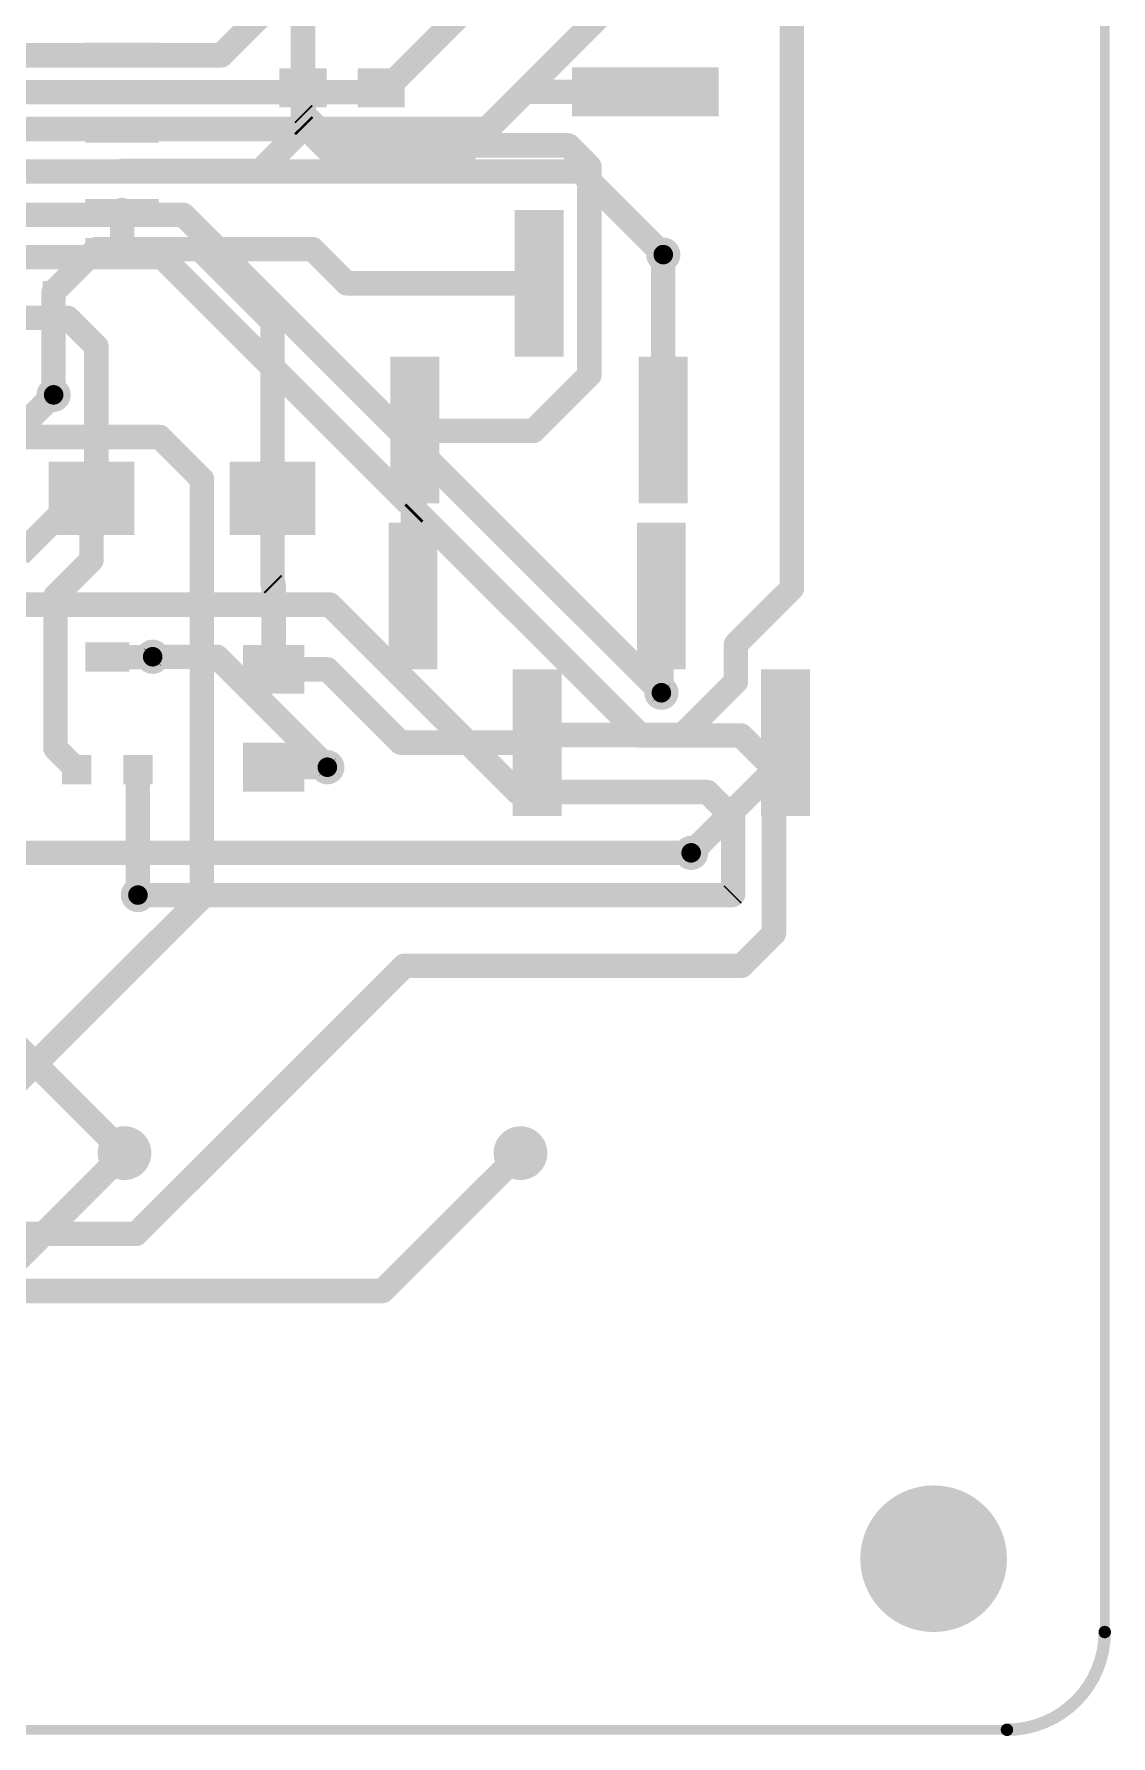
# Model space of a CAD drawing. Header units: millimetres. Extents: x -963 to 6509, y -1367 to 453.
# Drawn here: x -58.01 to -35.98, y 24.99 to 59.82 of the extents above; entities that cross this region are included whole.
import ezdxf

# ---------------------------------------------------------------- set-up
doc = ezdxf.new("R2010")
doc.units = ezdxf.units.MM
doc.header["$LTSCALE"] = 0.5
doc.layers.get('0').update_dxf_attribs({"lineweight": 60})
for name, color, linetype in [('BottomLayer', 5, 'Continuous'), ('MultiLayer', 9, 'Continuous'), ('TopLayer', 1, 'Continuous'), ('TopPaste', 8, 'Continuous'), ('ViaHoleLayer', 16, 'Continuous')]:
    doc.layers.add(name, color=color, linetype=linetype)

# ---------------------------------------------------------------- blocks, each defined once
blk = doc.blocks.new('BA_1')
at = {"layer": 'BottomLayer', "const_width": 0.5499989}
for points in [[(-4.3250231, -2.032e-05, 1), (-3.77502166, -2.032e-05, 1)], [(3.7749861, -2.032e-05, 1), (4.32498754, -2.032e-05, 1)]]:
    blk.add_lwpolyline(points, format="xyb", close=True, dxfattribs=at)
at = {"layer": 'MultiLayer', "const_width": 0.5499989}
for points in [[(-4.3250231, -2.032e-05, 1), (-3.77502166, -2.032e-05, 1)], [(3.7749861, -2.032e-05, 1), (4.32498754, -2.032e-05, 1)]]:
    blk.add_lwpolyline(points, format="xyb", close=True, dxfattribs=at)
at = {"layer": 'TopLayer', "const_width": 0.5499989}
for points in [[(-4.3250231, -2.032e-05, 1), (-3.77502166, -2.032e-05, 1)], [(3.7749861, -2.032e-05, 1), (4.32498754, -2.032e-05, 1)]]:
    blk.add_lwpolyline(points, format="xyb", close=True, dxfattribs=at)
blk = doc.blocks.new('C0603_2')
at = {"layer": 'TopLayer'}
for points in [[(-1.28250188, -0.40001698), (-0.31750508, -0.40001698), (-1.28250188, 0.39998142), (-0.31750508, 0.39998142)], [(0.31749492, -0.40001698), (1.28249172, -0.40001698), (0.31749492, 0.39998142), (1.28249172, 0.39998142)]]:
    blk.add_solid(points, dxfattribs=at)
at = {"layer": 'TopPaste'}
for points in [[(-1.28250188, -0.40001698), (-0.31750508, -0.40001698), (-1.28250188, 0.39998142), (-0.31750508, 0.39998142)], [(0.31749492, -0.40001698), (1.28249172, -0.40001698), (0.31749492, 0.39998142), (1.28249172, 0.39998142)]]:
    blk.add_solid(points, dxfattribs=at)
blk = doc.blocks.new('32TQFP_7_7__8')
at = {"layer": 'TopLayer'}
for points in [[(-2.5750012, 3.45003628), (-2.5750012, 4.95003328), (-3.02499776, 3.45003628), (-3.02499776, 4.95003328)], [(-1.7750028, 3.45003628), (-1.7750028, 4.95003328), (-2.22499936, 3.45003628), (-2.22499936, 4.95003328)], [(-0.9750044, 3.45003628), (-0.9750044, 4.95003328), (-1.42500096, 3.45003628), (-1.42500096, 4.95003328)], [(-0.175006, 3.45003628), (-0.175006, 4.95003328), (-0.62500256, 3.45003628), (-0.62500256, 4.95003328)], [(0.6249924, 3.45003628), (0.6249924, 4.95003328), (0.17499584, 3.45003628), (0.17499584, 4.95003328)], [(1.4249908, 3.45003628), (1.4249908, 4.95003328), (0.9749942399999999, 3.45003628), (0.9749942399999999, 4.95003328)], [(2.2249892, 3.45003628), (2.2249892, 4.95003328), (1.77499264, 3.45003628), (1.77499264, 4.95003328)], [(3.0249876, 3.45003628), (3.0249876, 4.95003328), (2.57499104, 3.45003628), (2.57499104, 4.95003328)], [(-4.94999518, 2.5750393), (-3.44999818, 2.5750393), (-4.94999518, 3.02503586), (-3.44999818, 3.02503586)], [(3.44998802, 2.5750393), (4.94998502, 2.5750393), (3.44998802, 3.02503586), (4.94998502, 3.02503586)], [(-4.94999518, 1.7750409), (-3.44999818, 1.7750409), (-4.94999518, 2.22503746), (-3.44999818, 2.22503746)], [(3.44998802, 1.7750409), (4.94998502, 1.7750409), (3.44998802, 2.22503746), (4.94998502, 2.22503746)], [(-4.94999518, 0.9750424999999999), (-3.44999818, 0.9750424999999999), (-4.94999518, 1.42503906), (-3.44999818, 1.42503906)], [(3.44998802, 0.9750424999999999), (4.94998502, 0.9750424999999999), (3.44998802, 1.42503906), (4.94998502, 1.42503906)], [(-4.94999518, 0.1750441), (-3.44999818, 0.1750441), (-4.94999518, 0.6250406599999999), (-3.44999818, 0.6250406599999999)], [(3.44998802, 0.1750441), (4.94998502, 0.1750441), (3.44998802, 0.6250406599999999), (4.94998502, 0.6250406599999999)], [(-4.94999518, -0.6249543), (-3.44999818, -0.6249543), (-4.94999518, -0.17495774), (-3.44999818, -0.17495774)], [(3.44998802, -0.6249543), (4.94998502, -0.6249543), (3.44998802, -0.17495774), (4.94998502, -0.17495774)], [(-4.94999518, -1.4249527), (-3.44999818, -1.4249527), (-4.94999518, -0.97495614), (-3.44999818, -0.97495614)], [(3.44998802, -1.4249527), (4.94998502, -1.4249527), (3.44998802, -0.97495614), (4.94998502, -0.97495614)], [(-4.94999518, -2.2249511), (-3.44999818, -2.2249511), (-4.94999518, -1.77495454), (-3.44999818, -1.77495454)], [(3.44998802, -2.2249511), (4.94998502, -2.2249511), (3.44998802, -1.77495454), (4.94998502, -1.77495454)], [(-4.94999518, -3.0249495), (-3.44999818, -3.0249495), (-4.94999518, -2.57495294), (-3.44999818, -2.57495294)], [(3.44998802, -3.0249495), (4.94998502, -3.0249495), (3.44998802, -2.57495294), (4.94998502, -2.57495294)], [(-2.5750012, -4.94999772), (-2.5750012, -3.45000072), (-3.02499776, -4.94999772), (-3.02499776, -3.45000072)], [(-1.7750028, -4.94999772), (-1.7750028, -3.45000072), (-2.22499936, -4.94999772), (-2.22499936, -3.45000072)], [(-0.9750044, -4.94999772), (-0.9750044, -3.45000072), (-1.42500096, -4.94999772), (-1.42500096, -3.45000072)], [(-0.175006, -4.94999772), (-0.175006, -3.45000072), (-0.62500256, -4.94999772), (-0.62500256, -3.45000072)], [(0.6249924, -4.94999772), (0.6249924, -3.45000072), (0.17499584, -4.94999772), (0.17499584, -3.45000072)], [(1.4249908, -4.94999772), (1.4249908, -3.45000072), (0.9749942399999999, -4.94999772), (0.9749942399999999, -3.45000072)], [(2.2249892, -4.94999772), (2.2249892, -3.45000072), (1.77499264, -4.94999772), (1.77499264, -3.45000072)], [(3.0249876, -4.94999772), (3.0249876, -3.45000072), (2.57499104, -4.94999772), (2.57499104, -3.45000072)]]:
    blk.add_solid(points, dxfattribs=at)
at = {"layer": 'TopPaste'}
for points in [[(-2.5750012, 3.45003628), (-2.5750012, 4.95003328), (-3.02499776, 3.45003628), (-3.02499776, 4.95003328)], [(-1.7750028, 3.45003628), (-1.7750028, 4.95003328), (-2.22499936, 3.45003628), (-2.22499936, 4.95003328)], [(-0.9750044, 3.45003628), (-0.9750044, 4.95003328), (-1.42500096, 3.45003628), (-1.42500096, 4.95003328)], [(-0.175006, 3.45003628), (-0.175006, 4.95003328), (-0.62500256, 3.45003628), (-0.62500256, 4.95003328)], [(0.6249924, 3.45003628), (0.6249924, 4.95003328), (0.17499584, 3.45003628), (0.17499584, 4.95003328)], [(1.4249908, 3.45003628), (1.4249908, 4.95003328), (0.9749942399999999, 3.45003628), (0.9749942399999999, 4.95003328)], [(2.2249892, 3.45003628), (2.2249892, 4.95003328), (1.77499264, 3.45003628), (1.77499264, 4.95003328)], [(3.0249876, 3.45003628), (3.0249876, 4.95003328), (2.57499104, 3.45003628), (2.57499104, 4.95003328)], [(-4.94999518, 2.5750393), (-3.44999818, 2.5750393), (-4.94999518, 3.02503586), (-3.44999818, 3.02503586)], [(3.44998802, 2.5750393), (4.94998502, 2.5750393), (3.44998802, 3.02503586), (4.94998502, 3.02503586)], [(-4.94999518, 1.7750409), (-3.44999818, 1.7750409), (-4.94999518, 2.22503746), (-3.44999818, 2.22503746)], [(3.44998802, 1.7750409), (4.94998502, 1.7750409), (3.44998802, 2.22503746), (4.94998502, 2.22503746)], [(-4.94999518, 0.9750424999999999), (-3.44999818, 0.9750424999999999), (-4.94999518, 1.42503906), (-3.44999818, 1.42503906)], [(3.44998802, 0.9750424999999999), (4.94998502, 0.9750424999999999), (3.44998802, 1.42503906), (4.94998502, 1.42503906)], [(-4.94999518, 0.1750441), (-3.44999818, 0.1750441), (-4.94999518, 0.6250406599999999), (-3.44999818, 0.6250406599999999)], [(3.44998802, 0.1750441), (4.94998502, 0.1750441), (3.44998802, 0.6250406599999999), (4.94998502, 0.6250406599999999)], [(-4.94999518, -0.6249543), (-3.44999818, -0.6249543), (-4.94999518, -0.17495774), (-3.44999818, -0.17495774)], [(3.44998802, -0.6249543), (4.94998502, -0.6249543), (3.44998802, -0.17495774), (4.94998502, -0.17495774)], [(-4.94999518, -1.4249527), (-3.44999818, -1.4249527), (-4.94999518, -0.97495614), (-3.44999818, -0.97495614)], [(3.44998802, -1.4249527), (4.94998502, -1.4249527), (3.44998802, -0.97495614), (4.94998502, -0.97495614)], [(-4.94999518, -2.2249511), (-3.44999818, -2.2249511), (-4.94999518, -1.77495454), (-3.44999818, -1.77495454)], [(3.44998802, -2.2249511), (4.94998502, -2.2249511), (3.44998802, -1.77495454), (4.94998502, -1.77495454)], [(-4.94999518, -3.0249495), (-3.44999818, -3.0249495), (-4.94999518, -2.57495294), (-3.44999818, -2.57495294)], [(3.44998802, -3.0249495), (4.94998502, -3.0249495), (3.44998802, -2.57495294), (4.94998502, -2.57495294)], [(-2.5750012, -4.94999772), (-2.5750012, -3.45000072), (-3.02499776, -4.94999772), (-3.02499776, -3.45000072)], [(-1.7750028, -4.94999772), (-1.7750028, -3.45000072), (-2.22499936, -4.94999772), (-2.22499936, -3.45000072)], [(-0.9750044, -4.94999772), (-0.9750044, -3.45000072), (-1.42500096, -4.94999772), (-1.42500096, -3.45000072)], [(-0.175006, -4.94999772), (-0.175006, -3.45000072), (-0.62500256, -4.94999772), (-0.62500256, -3.45000072)], [(0.6249924, -4.94999772), (0.6249924, -3.45000072), (0.17499584, -4.94999772), (0.17499584, -3.45000072)], [(1.4249908, -4.94999772), (1.4249908, -3.45000072), (0.9749942399999999, -4.94999772), (0.9749942399999999, -3.45000072)], [(2.2249892, -4.94999772), (2.2249892, -3.45000072), (1.77499264, -4.94999772), (1.77499264, -3.45000072)], [(3.0249876, -4.94999772), (3.0249876, -3.45000072), (2.57499104, -4.94999772), (2.57499104, -3.45000072)]]:
    blk.add_solid(points, dxfattribs=at)
blk = doc.blocks.new('R0805_18')
at = {"layer": 'TopLayer'}
for points in [[(-1.50004526, -0.6250051), (-0.50004726, -0.6250051), (-1.50004526, 0.62499494), (-0.50004726, 0.62499494)], [(0.4999507399999999, -0.6250051), (1.49994874, -0.6250051), (0.4999507399999999, 0.62499494), (1.49994874, 0.62499494)]]:
    blk.add_solid(points, dxfattribs=at)
at = {"layer": 'TopPaste'}
for points in [[(-1.50004526, -0.6250051), (-0.50004726, -0.6250051), (-1.50004526, 0.62499494), (-0.50004726, 0.62499494)], [(0.4999507399999999, -0.6250051), (1.49994874, -0.6250051), (0.4999507399999999, 0.62499494), (1.49994874, 0.62499494)]]:
    blk.add_solid(points, dxfattribs=at)
blk = doc.blocks.new('VT1206_26')
at = {"layer": 'TopLayer'}
for points in [[(-2.75001482, 0.74996294), (-2.75001482, -0.75003406), (-1.00001578, 0.74996294), (-1.00001578, -0.75003406)], [(0.95000318, 0.74996294), (0.95000318, -0.75003406), (2.70000222, 0.74996294), (2.70000222, -0.75003406)]]:
    blk.add_solid(points, dxfattribs=at)
at = {"layer": 'TopPaste'}
for points in [[(-2.75001482, 0.74996294), (-2.75001482, -0.75003406), (-1.00001578, 0.74996294), (-1.00001578, -0.75003406)], [(0.95000318, 0.74996294), (0.95000318, -0.75003406), (2.70000222, 0.74996294), (2.70000222, -0.75003406)]]:
    blk.add_solid(points, dxfattribs=at)
blk = doc.blocks.new('PLS6_S_31')
at = {"layer": 'TopLayer'}
for points in [[(-1.76999138, 3.0000067), (-1.76999138, 7.62e-06), (-0.76999338, 3.0000067), (-0.76999338, 7.62e-06)], [(3.31000862, 3.0000067), (3.31000862, 7.62e-06), (4.310006619999999, 3.0000067), (4.310006619999999, 7.62e-06)], [(8.39000862, 3.0000067), (8.39000862, 7.62e-06), (9.39000662, 3.0000067), (9.39000662, 7.62e-06)], [(0.7700086199999999, 1.27e-05), (0.7700086199999999, -2.99998638), (1.77000662, 1.27e-05), (1.77000662, -2.99998638)], [(5.85000862, 1.27e-05), (5.85000862, -2.99998638), (6.850006619999999, 1.27e-05), (6.850006619999999, -2.99998638)], [(10.93000862, 1.27e-05), (10.93000862, -2.99998638), (11.93000662, 1.27e-05), (11.93000662, -2.99998638)]]:
    blk.add_solid(points, dxfattribs=at)
at = {"layer": 'TopPaste'}
for points in [[(-1.76999138, 3.0000067), (-1.76999138, 7.62e-06), (-0.76999338, 3.0000067), (-0.76999338, 7.62e-06)], [(3.31000862, 3.0000067), (3.31000862, 7.62e-06), (4.310006619999999, 3.0000067), (4.310006619999999, 7.62e-06)], [(8.39000862, 3.0000067), (8.39000862, 7.62e-06), (9.39000662, 3.0000067), (9.39000662, 7.62e-06)], [(0.7700086199999999, 1.27e-05), (0.7700086199999999, -2.99998638), (1.77000662, 1.27e-05), (1.77000662, -2.99998638)], [(5.85000862, 1.27e-05), (5.85000862, -2.99998638), (6.850006619999999, 1.27e-05), (6.850006619999999, -2.99998638)], [(10.93000862, 1.27e-05), (10.93000862, -2.99998638), (11.93000662, 1.27e-05), (11.93000662, -2.99998638)]]:
    blk.add_solid(points, dxfattribs=at)
blk = doc.blocks.new('PLS4_S_32')
at = {"layer": 'TopLayer'}
for points in [[(-1.76998884, 2.9999559), (-1.76998884, -4.318e-05), (-0.76999084, 2.9999559), (-0.76999084, -4.318e-05)], [(3.31001116, 2.9999559), (3.31001116, -4.318e-05), (4.31000916, 2.9999559), (4.31000916, -4.318e-05)], [(0.7700111599999999, -3.81e-05), (0.7700111599999999, -3.00003718), (1.77000916, -3.81e-05), (1.77000916, -3.00003718)], [(5.850011159999999, -3.81e-05), (5.850011159999999, -3.00003718), (6.85000916, -3.81e-05), (6.85000916, -3.00003718)]]:
    blk.add_solid(points, dxfattribs=at)
at = {"layer": 'TopPaste'}
for points in [[(-1.76998884, 2.9999559), (-1.76998884, -4.318e-05), (-0.76999084, 2.9999559), (-0.76999084, -4.318e-05)], [(3.31001116, 2.9999559), (3.31001116, -4.318e-05), (4.31000916, 2.9999559), (4.31000916, -4.318e-05)], [(0.7700111599999999, -3.81e-05), (0.7700111599999999, -3.00003718), (1.77000916, -3.81e-05), (1.77000916, -3.00003718)], [(5.850011159999999, -3.81e-05), (5.850011159999999, -3.00003718), (6.85000916, -3.81e-05), (6.85000916, -3.00003718)]]:
    blk.add_solid(points, dxfattribs=at)
blk = doc.blocks.new('PLS3_S_34')
at = {"layer": 'TopLayer'}
for points in [[(-1.77001932, 2.9999686), (-1.77001932, -3.048e-05), (-0.77002132, 2.9999686), (-0.77002132, -3.048e-05)], [(3.30998068, 2.9999686), (3.30998068, -3.048e-05), (4.30997868, 2.9999686), (4.30997868, -3.048e-05)], [(0.76998068, -2.54e-05), (0.76998068, -3.00002448), (1.76997868, -2.54e-05), (1.76997868, -3.00002448)]]:
    blk.add_solid(points, dxfattribs=at)
at = {"layer": 'TopPaste'}
for points in [[(-1.77001932, 2.9999686), (-1.77001932, -3.048e-05), (-0.77002132, 2.9999686), (-0.77002132, -3.048e-05)], [(3.30998068, 2.9999686), (3.30998068, -3.048e-05), (4.30997868, 2.9999686), (4.30997868, -3.048e-05)], [(0.76998068, -2.54e-05), (0.76998068, -3.00002448), (1.76997868, -2.54e-05), (1.76997868, -3.00002448)]]:
    blk.add_solid(points, dxfattribs=at)
blk = doc.blocks.new('R___P___37')
at = {"layer": 'TopLayer'}
for points in [[(-0.44998132, 0.8500211599999999), (0.45001688, 0.8500211599999999), (-0.44998132, 1.45001996), (0.45001688, 1.45001996)], [(-0.92497402, -1.44999964), (-0.32497522, -1.44999964), (-0.92497402, -0.85000084), (-0.32497522, -0.85000084)], [(0.32501078, -1.44999964), (0.92500958, -1.44999964), (0.32501078, -0.85000084), (0.92500958, -0.85000084)]]:
    blk.add_solid(points, dxfattribs=at)
at = {"layer": 'TopPaste'}
for points in [[(-0.44998132, 0.8500211599999999), (0.45001688, 0.8500211599999999), (-0.44998132, 1.45001996), (0.45001688, 1.45001996)], [(-0.92497402, -1.44999964), (-0.32497522, -1.44999964), (-0.92497402, -0.85000084), (-0.32497522, -0.85000084)], [(0.32501078, -1.44999964), (0.92500958, -1.44999964), (0.32501078, -0.85000084), (0.92500958, -0.85000084)]]:
    blk.add_solid(points, dxfattribs=at)

msp = doc.modelspace()

# ---------------------------------------------------------------- linework, layer by layer
at = {"layer": 'BottomLayer', "const_width": 0.499999}
for points in [[(-54.17858917609121, 59.38709031473178), (-47.30387597609121, 66.26180351473178)], [(-50.86861357609121, 58.63306591473179), (-44.92155917609119, 64.58012031473177)], [(-48.74715477609121, 57.87904151473177), (-43.59547597609119, 63.03072031473178)], [(-61.3533779760912, 59.38709031473178), (-54.17858917609121, 59.38709031473178)], [(-60.93595437609122, 58.63306591473179), (-50.86861357609121, 58.63306591473179)], [(-59.4712379760912, 57.87904151473177), (-48.74715477609121, 57.87904151473177)], [(-58.99315917609121, 57.01092031473178), (-46.8390559760912, 57.01092031473178)], [(-46.8390559760912, 57.01092031473178), (-45.13725597609121, 55.30912031473179)], [(-63.10567317609122, 56.12192031473177), (-54.95455917609121, 56.12192031473177)], [(-54.95455917609121, 56.12192031473177), (-45.17555917609121, 46.34292031473177)], [(-58.40728277609119, 55.25832031473178), (-55.38635917609122, 55.25832031473178)], [(-55.38635917609122, 55.25832031473178), (-45.5947099760912, 45.46667111473178)], [(-63.03175917609121, 54.01372031473178), (-57.31675917609121, 54.01372031473178)], [(-57.31675917609121, 54.01372031473178), (-56.7325591760912, 53.42952031473177)], [(-56.7325591760912, 50.73712031473178), (-56.7325591760912, 53.42952031473177)], [(-60.12970757609119, 49.91649711473178), (-57.6072843760912, 52.43892031473177)], [(-58.30720677609119, 49.16247271473179), (-56.7325591760912, 50.73712031473178)], [(-68.03627037609121, 48.14632031473178), (-51.95725757609119, 48.14632031473178)], [(-51.95725757609119, 48.14632031473178), (-48.1219591760912, 44.31102191473178)], [(-55.58158357609122, 47.07952031473178), (-54.26875917609121, 47.07952031473178)], [(-54.26875917609121, 47.07952031473178), (-52.0081591760912, 44.81892031473177)], [(-45.5947099760912, 45.46667111473178), (-43.54614917609121, 45.46667111473178)], [(-43.54614917609121, 45.46667111473178), (-42.8729983760912, 44.79352031473178)], [(-42.8729983760912, 41.41892711473179), (-42.8729983760912, 44.79352031473178)], [(-48.1219591760912, 44.31102191473178), (-44.23575917609119, 44.31102191473178)], [(-44.23575917609119, 44.31102191473178), (-43.7080995760912, 43.78336231473179)], [(-43.7080995760912, 42.22237991473179), (-43.7080995760912, 43.78336231473179)], [(-67.75615917609122, 43.06632031473177), (-44.56768637609122, 43.06632031473177)], [(-55.88272597609119, 42.20272031473178), (-43.72775917609121, 42.20272031473178)], [(-43.72775917609121, 42.20272031473178), (-43.7080995760912, 42.22237991473179)], [(-43.53700517609121, 40.75492031473178), (-42.8729983760912, 41.41892711473179)], [(-60.3721759760912, 41.13592031473178), (-56.1577571760912, 36.92150151473177)], [(-55.91975917609122, 35.26852031473177), (-50.43335917609122, 40.75492031473178)], [(-50.43335917609122, 40.75492031473178), (-43.53700517609121, 40.75492031473178)], [(-50.8791291760912, 34.10012031473178), (-48.05774797609121, 36.92150151473177)], [(-72.58215917609121, 35.26852031473177), (-55.91975917609122, 35.26852031473177)], [(-73.31875917609119, 34.10012031473178), (-50.8791291760912, 34.10012031473178)]]:
    msp.add_lwpolyline(points, dxfattribs=at)
at = {"layer": 'BottomLayer'}
for points, const_width in [([(-54.3035876560912, 59.38709031473178, 1), (-54.05359069609119, 59.38709031473178, 1)], 0.2499995), ([(-54.3035876560912, 59.38709031473178, 1), (-54.05359069609119, 59.38709031473178, 1)], 0.2499995), ([(-50.99361205609119, 58.63306591473179, 1), (-50.74361509609122, 58.63306591473179, 1)], 0.2499995), ([(-50.99361205609119, 58.63306591473179, 1), (-50.74361509609122, 58.63306591473179, 1)], 0.2499995), ([(-48.8721532560912, 57.87904151473177, 1), (-48.62215629609122, 57.87904151473177, 1)], 0.2499995), ([(-48.8721532560912, 57.87904151473177, 1), (-48.62215629609122, 57.87904151473177, 1)], 0.2499995), ([(-46.96405445609122, 57.01092031473178, 1), (-46.71405749609121, 57.01092031473178, 1)], 0.2499995), ([(-46.96405445609122, 57.01092031473178, 1), (-46.71405749609121, 57.01092031473178, 1)], 0.2499995), ([(-55.0795576560912, 56.12192031473177, 1), (-54.82956069609119, 56.12192031473177, 1)], 0.2499995), ([(-55.0795576560912, 56.12192031473177, 1), (-54.82956069609119, 56.12192031473177, 1)], 0.2499995), ([(-55.51135765609121, 55.25832031473178, 1), (-55.2613606960912, 55.25832031473178, 1)], 0.2499995), ([(-55.51135765609121, 55.25832031473178, 1), (-55.2613606960912, 55.25832031473178, 1)], 0.2499995), ([(-45.31225689609121, 55.30912031473179, 1), (-44.96225505609121, 55.30912031473179, 1)], 0.3499993), ([(-45.2622544560912, 55.30912031473179, 1), (-45.01225749609119, 55.30912031473179, 1)], 0.2499995), ([(-57.4417576560912, 54.01372031473178, 1), (-57.19176069609119, 54.01372031473178, 1)], 0.2499995), ([(-57.4417576560912, 54.01372031473178, 1), (-57.19176069609119, 54.01372031473178, 1)], 0.2499995), ([(-56.85755765609122, 53.42952031473177, 1), (-56.60756069609121, 53.42952031473177, 1)], 0.2499995), ([(-56.85755765609122, 53.42952031473177, 1), (-56.60756069609121, 53.42952031473177, 1)], 0.2499995), ([(-57.7822852960912, 52.43892031473177, 1), (-57.4322834560912, 52.43892031473177, 1)], 0.3499993), ([(-57.73228285609122, 52.43892031473177, 1), (-57.48228589609121, 52.43892031473177, 1)], 0.2499995), ([(-56.85755765609122, 50.73712031473178, 1), (-56.60756069609121, 50.73712031473178, 1)], 0.2499995), ([(-56.85755765609122, 50.73712031473178, 1), (-56.60756069609121, 50.73712031473178, 1)], 0.2499995), ([(-52.08225605609121, 48.14632031473178, 1), (-51.83225909609121, 48.14632031473178, 1)], 0.2499995), ([(-52.08225605609121, 48.14632031473178, 1), (-51.83225909609121, 48.14632031473178, 1)], 0.2499995), ([(-55.75658449609119, 47.07952031473178, 1), (-55.40658265609122, 47.07952031473178, 1)], 0.3499993), ([(-55.70658205609121, 47.07952031473178, 1), (-55.4565850960912, 47.07952031473178, 1)], 0.2499995), ([(-54.3937576560912, 47.07952031473178, 1), (-54.14376069609119, 47.07952031473178, 1)], 0.2499995), ([(-54.3937576560912, 47.07952031473178, 1), (-54.14376069609119, 47.07952031473178, 1)], 0.2499995), ([(-45.35056009609121, 46.34292031473177, 1), (-45.00055825609121, 46.34292031473177, 1)], 0.3499993), ([(-45.3005576560912, 46.34292031473177, 1), (-45.0505606960912, 46.34292031473177, 1)], 0.2499995), ([(-45.71970845609121, 45.46667111473178, 1), (-45.46971149609121, 45.46667111473178, 1)], 0.2499995), ([(-45.71970845609121, 45.46667111473178, 1), (-45.46971149609121, 45.46667111473178, 1)], 0.2499995), ([(-43.67114765609119, 45.46667111473178, 1), (-43.42115069609122, 45.46667111473178, 1)], 0.2499995), ([(-43.67114765609119, 45.46667111473178, 1), (-43.42115069609122, 45.46667111473178, 1)], 0.2499995), ([(-52.1831600960912, 44.81892031473177, 1), (-51.8331582560912, 44.81892031473177, 1)], 0.3499993), ([(-52.13315765609121, 44.81892031473177, 1), (-51.88316069609121, 44.81892031473177, 1)], 0.2499995), ([(-42.99799685609122, 44.79352031473178, 1), (-42.74799989609122, 44.79352031473178, 1)], 0.2499995), ([(-42.99799685609122, 44.79352031473178, 1), (-42.74799989609122, 44.79352031473178, 1)], 0.2499995), ([(-48.24695765609121, 44.31102191473178, 1), (-47.99696069609121, 44.31102191473178, 1)], 0.2499995), ([(-48.24695765609121, 44.31102191473178, 1), (-47.99696069609121, 44.31102191473178, 1)], 0.2499995), ([(-44.36075765609121, 44.31102191473178, 1), (-44.11076069609121, 44.31102191473178, 1)], 0.2499995), ([(-44.36075765609121, 44.31102191473178, 1), (-44.11076069609121, 44.31102191473178, 1)], 0.2499995), ([(-43.83309805609122, 43.78336231473179, 1), (-43.58310109609121, 43.78336231473179, 1)], 0.2499995), ([(-43.83309805609122, 43.78336231473179, 1), (-43.58310109609121, 43.78336231473179, 1)], 0.2499995), ([(-44.74268729609122, 43.06632031473177, 1), (-44.39268545609121, 43.06632031473177, 1)], 0.3499993), ([(-44.6926848560912, 43.06632031473177, 1), (-44.4426878960912, 43.06632031473177, 1)], 0.2499995), ([(-56.0577268960912, 42.20272031473178, 1), (-55.70772505609119, 42.20272031473178, 1)], 0.3499993), ([(-56.00772445609121, 42.20272031473178, 1), (-55.75772749609121, 42.20272031473178, 1)], 0.2499995), ([(-43.8527576560912, 42.20272031473178, 1), (-43.6027606960912, 42.20272031473178, 1)], 0.2499995), ([(-43.8527576560912, 42.20272031473178, 1), (-43.6027606960912, 42.20272031473178, 1)], 0.2499995), ([(-43.83309805609122, 42.22237991473179, 1), (-43.58310109609121, 42.22237991473179, 1)], 0.2499995), ([(-43.83309805609122, 42.22237991473179, 1), (-43.58310109609121, 42.22237991473179, 1)], 0.2499995), ([(-42.99799685609122, 41.41892711473179, 1), (-42.74799989609122, 41.41892711473179, 1)], 0.2499995), ([(-42.99799685609122, 41.41892711473179, 1), (-42.74799989609122, 41.41892711473179, 1)], 0.2499995), ([(-50.5583576560912, 40.75492031473178, 1), (-50.3083606960912, 40.75492031473178, 1)], 0.2499995), ([(-50.5583576560912, 40.75492031473178, 1), (-50.3083606960912, 40.75492031473178, 1)], 0.2499995), ([(-43.6620036560912, 40.75492031473178, 1), (-43.4120066960912, 40.75492031473178, 1)], 0.2499995), ([(-43.6620036560912, 40.75492031473178, 1), (-43.4120066960912, 40.75492031473178, 1)], 0.2499995), ([(-56.28275565609121, 36.92150151473177, 1), (-56.03275869609121, 36.92150151473177, 1)], 0.2499995), ([(-48.18274645609119, 36.92150151473177, 1), (-47.93274949609122, 36.92150151473177, 1)], 0.2499995), ([(-56.04475765609121, 35.26852031473177, 1), (-55.7947606960912, 35.26852031473177, 1)], 0.2499995), ([(-56.04475765609121, 35.26852031473177, 1), (-55.7947606960912, 35.26852031473177, 1)], 0.2499995), ([(-51.00412765609121, 34.10012031473178, 1), (-50.75413069609121, 34.10012031473178, 1)], 0.2499995), ([(-51.00412765609121, 34.10012031473178, 1), (-50.75413069609121, 34.10012031473178, 1)], 0.2499995), ([(-40.3577278160912, 28.62152319473179, 1), (-38.85773081609122, 28.62152319473179, 1)], 1.49999954)]:
    msp.add_lwpolyline(points, format="xyb", close=True, dxfattribs=dict(at, const_width=const_width))
at = {"layer": 'MultiLayer', "const_width": 0.1999996}
for points in [[(-36.10773123609121, 27.12152365473179), (-36.10773123609121, 78.22152305473179)], [(-89.10772937609121, 25.12152257473178), (-38.10773231609122, 25.12152257473178)]]:
    msp.add_lwpolyline(points, dxfattribs=at)
at = {"layer": 'MultiLayer'}
for points, const_width in [([(-45.31225689609121, 55.30912031473179, 1), (-44.96225505609121, 55.30912031473179, 1)], 0.3499993), ([(-57.7822852960912, 52.43892031473177, 1), (-57.4322834560912, 52.43892031473177, 1)], 0.3499993), ([(-55.75658449609119, 47.07952031473178, 1), (-55.40658265609122, 47.07952031473178, 1)], 0.3499993), ([(-45.35056009609121, 46.34292031473177, 1), (-45.00055825609121, 46.34292031473177, 1)], 0.3499993), ([(-52.1831600960912, 44.81892031473177, 1), (-51.8331582560912, 44.81892031473177, 1)], 0.3499993), ([(-44.74268729609122, 43.06632031473177, 1), (-44.39268545609121, 43.06632031473177, 1)], 0.3499993), ([(-56.0577268960912, 42.20272031473178, 1), (-55.70772505609119, 42.20272031473178, 1)], 0.3499993), ([(-40.3577278160912, 28.62152319473179, 1), (-38.85773081609122, 28.62152319473179, 1)], 1.49999954), ([(-36.17123123609122, 27.12152365473179, 1), (-36.04423123609121, 27.12152365473179, 1)], 0.127), ([(-36.1577311360912, 27.12152365473179, 1), (-36.05773133609119, 27.12152365473179, 1)], 0.0999998), ([(-38.1712297760912, 25.12152511473178, 1), (-38.04422977609121, 25.12152511473178, 1)], 0.127), ([(-38.1577322160912, 25.12152257473178, 1), (-38.0577324160912, 25.12152257473178, 1)], 0.0999998)]:
    msp.add_lwpolyline(points, format="xyb", close=True, dxfattribs=dict(at, const_width=const_width))
at = {"layer": 'MultiLayer', "const_width": 0.254}
msp.add_lwpolyline([(-36.10773123609121, 27.12152365473179, -0.414213562373095), (-38.10772977609122, 25.12152511473178)], format="xyb", dxfattribs=at)
at = {"layer": 'TopLayer', "const_width": 0.499999}
for points in [[(-42.50728917609121, 48.47779031473178), (-42.50728917609121, 61.18180351473177)], [(-52.5072691760912, 58.72181351473179), (-52.5072691760912, 60.32181031473178)], [(-52.5072691760912, 58.19583031473178), (-52.5072691760912, 58.72181351473179)], [(-52.5072691760912, 58.72181351473179), (-52.48186155609122, 58.17042269473177)], [(-49.06175917609121, 57.54432031473178), (-47.96427597609122, 58.64180351473178)], [(-47.96427597609122, 58.64180351473178), (-45.50728317609119, 58.64180351473178)], [(-53.3797591760912, 57.02184231473177), (-52.47082017609119, 57.93078131473177)], [(-52.5072691760912, 58.19583031473178), (-52.48186155609122, 58.17042269473177)], [(-52.5072691760912, 57.96723031473178), (-52.5072691760912, 58.19583031473178)], [(-52.5072691760912, 57.96723031473178), (-52.47082017609119, 57.93078131473177)], [(-52.48186155609122, 58.17042269473177), (-51.8557591760912, 57.54432031473178)], [(-52.48186155609122, 58.17042269473177), (-52.47082017609119, 57.93078131473177)], [(-52.47082017609119, 57.93078131473177), (-51.8557591760912, 57.31572031473178)], [(-51.8557591760912, 57.54432031473178), (-49.06175917609121, 57.54432031473178)], [(-51.8557591760912, 57.31572031473178), (-49.29035917609121, 57.31572031473178)], [(-49.29035917609121, 57.31572031473178), (-49.06175917609121, 57.54432031473178)], [(-49.06175917609121, 57.54432031473178), (-47.08055917609121, 57.54432031473178)], [(-47.08055917609121, 57.54432031473178), (-46.6487591760912, 57.11252031473177)], [(-56.2072871760912, 57.02184231473177), (-53.3797591760912, 57.02184231473177)], [(-46.6487591760912, 52.84532031473179), (-46.6487591760912, 57.11252031473177)], [(-56.2072871760912, 55.42184551473179), (-56.2072871760912, 56.22184391473178)], [(-57.6072843760912, 54.54712031473179), (-56.7325591760912, 55.42184551473179)], [(-56.7325591760912, 55.42184551473179), (-56.2072871760912, 55.42184551473179)], [(-56.2072871760912, 55.42184551473179), (-54.6165867760912, 55.42184551473179)], [(-54.6165867760912, 55.42184551473179), (-53.1322615760912, 53.93752031473178)], [(-54.6165867760912, 55.42184551473179), (-52.3129591760912, 55.42184551473179)], [(-52.3129591760912, 55.42184551473179), (-51.61293517609121, 54.72182151473177)], [(-45.13725597609121, 51.72182751473179), (-45.13725597609121, 55.30912031473179)], [(-57.6072843760912, 54.02179751473179), (-57.6072843760912, 54.54712031473179)], [(-51.61293517609121, 54.72182151473177), (-47.6772559760912, 54.72182151473177)], [(-57.6072843760912, 52.43892031473177), (-57.6072843760912, 54.02179751473179)], [(-53.1322615760912, 50.32183031473178), (-53.1322615760912, 53.93752031473178)], [(-47.7917591760912, 51.70232031473179), (-46.6487591760912, 52.84532031473179)], [(-50.2172559760912, 51.70232031473179), (-50.2172559760912, 51.72182751473179)], [(-50.2172559760912, 51.70232031473179), (-47.7917591760912, 51.70232031473179)], [(-50.2172559760912, 50.04055071473178), (-50.2172559760912, 51.70232031473179)], [(-58.45975917609121, 51.57587911473178), (-55.4371591760912, 51.57587911473178)], [(-55.4371591760912, 51.57587911473178), (-54.57355917609121, 50.71227911473179)], [(-54.57355917609121, 42.15552711473177), (-54.57355917609121, 50.71227911473179)], [(-56.8322795760912, 49.06072031473178), (-56.8322795760912, 50.32183031473178)], [(-53.1322615760912, 48.57771391473179), (-53.1322615760912, 50.32183031473178)], [(-50.2572863760912, 50.00052031473177), (-50.2172559760912, 50.04055071473178)], [(-50.2572863760912, 48.32183431473177), (-50.2572863760912, 50.00052031473177)], [(-57.5707591760912, 48.32224071473178), (-56.8322795760912, 49.06072031473178)], [(-53.1322615760912, 48.57771391473179), (-53.10726797609121, 48.55272031473177)], [(-53.10726797609121, 46.82181191473177), (-53.10726797609121, 48.55272031473177)], [(-57.5707591760912, 45.20957231473179), (-57.5707591760912, 48.32224071473178)], [(-45.17728637609122, 46.34464751473178), (-45.17728637609122, 48.32183431473177)], [(-43.65155917609121, 47.33352031473177), (-42.50728917609121, 48.47779031473178)], [(-43.65155917609121, 46.57152031473177), (-43.65155917609121, 47.33352031473177)], [(-56.50771837609122, 47.07154471473177), (-55.5895591760912, 47.07154471473177)], [(-55.5895591760912, 47.07154471473177), (-55.58158357609122, 47.07952031473178)], [(-53.10726797609121, 46.82181191473177), (-52.0081591760912, 46.82181191473177)], [(-52.0081591760912, 46.82181191473177), (-50.50818757609122, 45.32184031473179)], [(-44.7437591760912, 45.47932031473178), (-43.65155917609121, 46.57152031473177)], [(-45.17728637609122, 46.34464751473178), (-45.17555917609121, 46.34292031473177)], [(-47.71728637609121, 45.47932031473178), (-44.7437591760912, 45.47932031473178)], [(-47.71728637609121, 45.32184031473179), (-47.71728637609121, 45.47932031473178)], [(-57.5707591760912, 45.20957231473179), (-57.13271077609122, 44.77152391473177)], [(-50.50818757609122, 45.32184031473179), (-47.71728637609121, 45.32184031473179)], [(-42.6372863760912, 44.99672031473179), (-42.6372863760912, 45.32184031473179)], [(-55.88272597609119, 42.20272031473178), (-55.88272597609119, 44.77152391473177)], [(-53.10726797609121, 44.82181591473179), (-52.01105477609121, 44.82181591473179)], [(-52.01105477609121, 44.82181591473179), (-52.0081591760912, 44.81892031473177)], [(-44.56768637609122, 43.06632031473177), (-42.6372863760912, 44.99672031473179)], [(-61.00727757609121, 35.72180871473179), (-54.57355917609121, 42.15552711473177)], [(-58.4711383760912, 34.60812031473179), (-56.1577571760912, 36.92150151473177)]]:
    msp.add_lwpolyline(points, dxfattribs=at)
at = {"layer": 'TopLayer'}
for points, const_width in [([(-52.63226765609122, 58.72181351473179, 1), (-52.38227069609121, 58.72181351473179, 1)], 0.2499995), ([(-52.63226765609122, 58.72181351473179, 1), (-52.38227069609121, 58.72181351473179, 1)], 0.2499995), ([(-52.63226765609122, 58.72181351473179, 1), (-52.38227069609121, 58.72181351473179, 1)], 0.2499995), ([(-48.0892744560912, 58.64180351473178, 1), (-47.8392774960912, 58.64180351473178, 1)], 0.2499995), ([(-48.0892744560912, 58.64180351473178, 1), (-47.8392774960912, 58.64180351473178, 1)], 0.2499995), ([(-45.63228165609121, 58.64180351473178, 1), (-45.3822846960912, 58.64180351473178, 1)], 0.2499995), ([(-52.63226765609122, 58.19583031473178, 1), (-52.38227069609121, 58.19583031473178, 1)], 0.2499995), ([(-52.63226765609122, 58.19583031473178, 1), (-52.38227069609121, 58.19583031473178, 1)], 0.2499995), ([(-52.63226765609122, 58.19583031473178, 1), (-52.38227069609121, 58.19583031473178, 1)], 0.2499995), ([(-52.63226765609122, 57.96723031473178, 1), (-52.38227069609121, 57.96723031473178, 1)], 0.2499995), ([(-52.63226765609122, 57.96723031473178, 1), (-52.38227069609121, 57.96723031473178, 1)], 0.2499995), ([(-52.60686003609121, 58.17042269473177, 1), (-52.3568630760912, 58.17042269473177, 1)], 0.2499995), ([(-52.60686003609121, 58.17042269473177, 1), (-52.3568630760912, 58.17042269473177, 1)], 0.2499995), ([(-52.60686003609121, 58.17042269473177, 1), (-52.3568630760912, 58.17042269473177, 1)], 0.2499995), ([(-52.60686003609121, 58.17042269473177, 1), (-52.3568630760912, 58.17042269473177, 1)], 0.2499995), ([(-52.59581865609121, 57.93078131473177, 1), (-52.34582169609121, 57.93078131473177, 1)], 0.2499995), ([(-52.59581865609121, 57.93078131473177, 1), (-52.34582169609121, 57.93078131473177, 1)], 0.2499995), ([(-52.59581865609121, 57.93078131473177, 1), (-52.34582169609121, 57.93078131473177, 1)], 0.2499995), ([(-52.59581865609121, 57.93078131473177, 1), (-52.34582169609121, 57.93078131473177, 1)], 0.2499995), ([(-51.98075765609121, 57.54432031473178, 1), (-51.73076069609121, 57.54432031473178, 1)], 0.2499995), ([(-51.98075765609121, 57.54432031473178, 1), (-51.73076069609121, 57.54432031473178, 1)], 0.2499995), ([(-51.98075765609121, 57.31572031473178, 1), (-51.73076069609121, 57.31572031473178, 1)], 0.2499995), ([(-51.98075765609121, 57.31572031473178, 1), (-51.73076069609121, 57.31572031473178, 1)], 0.2499995), ([(-49.4153576560912, 57.31572031473178, 1), (-49.1653606960912, 57.31572031473178, 1)], 0.2499995), ([(-49.4153576560912, 57.31572031473178, 1), (-49.1653606960912, 57.31572031473178, 1)], 0.2499995), ([(-49.1867576560912, 57.54432031473178, 1), (-48.9367606960912, 57.54432031473178, 1)], 0.2499995), ([(-49.1867576560912, 57.54432031473178, 1), (-48.9367606960912, 57.54432031473178, 1)], 0.2499995), ([(-49.1867576560912, 57.54432031473178, 1), (-48.9367606960912, 57.54432031473178, 1)], 0.2499995), ([(-49.1867576560912, 57.54432031473178, 1), (-48.9367606960912, 57.54432031473178, 1)], 0.2499995), ([(-47.2055576560912, 57.54432031473178, 1), (-46.9555606960912, 57.54432031473178, 1)], 0.2499995), ([(-47.2055576560912, 57.54432031473178, 1), (-46.9555606960912, 57.54432031473178, 1)], 0.2499995), ([(-56.33228565609122, 57.02184231473177, 1), (-56.08228869609121, 57.02184231473177, 1)], 0.2499995), ([(-53.50475765609121, 57.02184231473177, 1), (-53.25476069609121, 57.02184231473177, 1)], 0.2499995), ([(-53.50475765609121, 57.02184231473177, 1), (-53.25476069609121, 57.02184231473177, 1)], 0.2499995), ([(-46.77375765609119, 57.11252031473177, 1), (-46.52376069609122, 57.11252031473177, 1)], 0.2499995), ([(-46.77375765609119, 57.11252031473177, 1), (-46.52376069609122, 57.11252031473177, 1)], 0.2499995), ([(-56.33228565609122, 56.22184391473178, 1), (-56.08228869609121, 56.22184391473178, 1)], 0.2499995), ([(-56.85755765609122, 55.42184551473179, 1), (-56.60756069609121, 55.42184551473179, 1)], 0.2499995), ([(-56.85755765609122, 55.42184551473179, 1), (-56.60756069609121, 55.42184551473179, 1)], 0.2499995), ([(-56.33228565609122, 55.42184551473179, 1), (-56.08228869609121, 55.42184551473179, 1)], 0.2499995), ([(-56.33228565609122, 55.42184551473179, 1), (-56.08228869609121, 55.42184551473179, 1)], 0.2499995), ([(-56.33228565609122, 55.42184551473179, 1), (-56.08228869609121, 55.42184551473179, 1)], 0.2499995), ([(-54.74158525609121, 55.42184551473179, 1), (-54.49158829609121, 55.42184551473179, 1)], 0.2499995), ([(-54.74158525609121, 55.42184551473179, 1), (-54.49158829609121, 55.42184551473179, 1)], 0.2499995), ([(-54.74158525609121, 55.42184551473179, 1), (-54.49158829609121, 55.42184551473179, 1)], 0.2499995), ([(-52.43795765609121, 55.42184551473179, 1), (-52.18796069609121, 55.42184551473179, 1)], 0.2499995), ([(-52.43795765609121, 55.42184551473179, 1), (-52.18796069609121, 55.42184551473179, 1)], 0.2499995), ([(-45.31225689609121, 55.30912031473179, 1), (-44.96225505609121, 55.30912031473179, 1)], 0.3499993), ([(-45.2622544560912, 55.30912031473179, 1), (-45.01225749609119, 55.30912031473179, 1)], 0.2499995), ([(-57.73228285609122, 54.54712031473179, 1), (-57.48228589609121, 54.54712031473179, 1)], 0.2499995), ([(-57.73228285609122, 54.54712031473179, 1), (-57.48228589609121, 54.54712031473179, 1)], 0.2499995), ([(-51.7379336560912, 54.72182151473177, 1), (-51.4879366960912, 54.72182151473177, 1)], 0.2499995), ([(-51.7379336560912, 54.72182151473177, 1), (-51.4879366960912, 54.72182151473177, 1)], 0.2499995), ([(-47.80225445609122, 54.72182151473177, 1), (-47.55225749609122, 54.72182151473177, 1)], 0.2499995), ([(-57.73228285609122, 54.02179751473179, 1), (-57.48228589609121, 54.02179751473179, 1)], 0.2499995), ([(-57.73228285609122, 54.02179751473179, 1), (-57.48228589609121, 54.02179751473179, 1)], 0.2499995), ([(-53.25726005609121, 53.93752031473178, 1), (-53.00726309609121, 53.93752031473178, 1)], 0.2499995), ([(-53.25726005609121, 53.93752031473178, 1), (-53.00726309609121, 53.93752031473178, 1)], 0.2499995), ([(-46.77375765609119, 52.84532031473179, 1), (-46.52376069609122, 52.84532031473179, 1)], 0.2499995), ([(-46.77375765609119, 52.84532031473179, 1), (-46.52376069609122, 52.84532031473179, 1)], 0.2499995), ([(-57.7822852960912, 52.43892031473177, 1), (-57.4322834560912, 52.43892031473177, 1)], 0.3499993), ([(-57.73228285609122, 52.43892031473177, 1), (-57.48228589609121, 52.43892031473177, 1)], 0.2499995), ([(-50.34225445609121, 51.72182751473179, 1), (-50.09225749609121, 51.72182751473179, 1)], 0.2499995), ([(-50.34225445609121, 51.70232031473179, 1), (-50.09225749609121, 51.70232031473179, 1)], 0.2499995), ([(-50.34225445609121, 51.70232031473179, 1), (-50.09225749609121, 51.70232031473179, 1)], 0.2499995), ([(-50.34225445609121, 51.70232031473179, 1), (-50.09225749609121, 51.70232031473179, 1)], 0.2499995), ([(-47.91675765609119, 51.70232031473179, 1), (-47.66676069609122, 51.70232031473179, 1)], 0.2499995), ([(-47.91675765609119, 51.70232031473179, 1), (-47.66676069609122, 51.70232031473179, 1)], 0.2499995), ([(-45.2622544560912, 51.72182751473179, 1), (-45.01225749609119, 51.72182751473179, 1)], 0.2499995), ([(-55.56215765609122, 51.57587911473178, 1), (-55.31216069609121, 51.57587911473178, 1)], 0.2499995), ([(-55.56215765609122, 51.57587911473178, 1), (-55.31216069609121, 51.57587911473178, 1)], 0.2499995), ([(-54.6985576560912, 50.71227911473179, 1), (-54.44856069609119, 50.71227911473179, 1)], 0.2499995), ([(-54.6985576560912, 50.71227911473179, 1), (-54.44856069609119, 50.71227911473179, 1)], 0.2499995), ([(-56.95727805609121, 50.32183031473178, 1), (-56.70728109609121, 50.32183031473178, 1)], 0.2499995), ([(-53.25726005609121, 50.32183031473178, 1), (-53.00726309609121, 50.32183031473178, 1)], 0.2499995), ([(-53.25726005609121, 50.32183031473178, 1), (-53.00726309609121, 50.32183031473178, 1)], 0.2499995), ([(-50.38228485609122, 50.00052031473177, 1), (-50.13228789609121, 50.00052031473177, 1)], 0.2499995), ([(-50.38228485609122, 50.00052031473177, 1), (-50.13228789609121, 50.00052031473177, 1)], 0.2499995), ([(-50.34225445609121, 50.04055071473178, 1), (-50.09225749609121, 50.04055071473178, 1)], 0.2499995), ([(-50.34225445609121, 50.04055071473178, 1), (-50.09225749609121, 50.04055071473178, 1)], 0.2499995), ([(-56.95727805609121, 49.06072031473178, 1), (-56.70728109609121, 49.06072031473178, 1)], 0.2499995), ([(-56.95727805609121, 49.06072031473178, 1), (-56.70728109609121, 49.06072031473178, 1)], 0.2499995), ([(-53.25726005609121, 48.57771391473179, 1), (-53.00726309609121, 48.57771391473179, 1)], 0.2499995), ([(-53.25726005609121, 48.57771391473179, 1), (-53.00726309609121, 48.57771391473179, 1)], 0.2499995), ([(-53.2322664560912, 48.55272031473177, 1), (-52.98226949609119, 48.55272031473177, 1)], 0.2499995), ([(-53.2322664560912, 48.55272031473177, 1), (-52.98226949609119, 48.55272031473177, 1)], 0.2499995), ([(-57.69575765609122, 48.32224071473178, 1), (-57.44576069609121, 48.32224071473178, 1)], 0.2499995), ([(-57.69575765609122, 48.32224071473178, 1), (-57.44576069609121, 48.32224071473178, 1)], 0.2499995), ([(-50.38228485609122, 48.32183431473177, 1), (-50.13228789609121, 48.32183431473177, 1)], 0.2499995), ([(-45.30228485609121, 48.32183431473177, 1), (-45.0522878960912, 48.32183431473177, 1)], 0.2499995), ([(-42.63228765609119, 48.47779031473178, 1), (-42.38229069609122, 48.47779031473178, 1)], 0.2499995), ([(-42.63228765609119, 48.47779031473178, 1), (-42.38229069609122, 48.47779031473178, 1)], 0.2499995), ([(-55.75658449609119, 47.07952031473178, 1), (-55.40658265609122, 47.07952031473178, 1)], 0.3499993), ([(-43.7765576560912, 47.33352031473177, 1), (-43.5265606960912, 47.33352031473177, 1)], 0.2499995), ([(-43.7765576560912, 47.33352031473177, 1), (-43.5265606960912, 47.33352031473177, 1)], 0.2499995), ([(-56.63271685609121, 47.07154471473177, 1), (-56.3827198960912, 47.07154471473177, 1)], 0.2499995), ([(-55.71455765609122, 47.07154471473177, 1), (-55.46456069609121, 47.07154471473177, 1)], 0.2499995), ([(-55.71455765609122, 47.07154471473177, 1), (-55.46456069609121, 47.07154471473177, 1)], 0.2499995), ([(-55.70658205609121, 47.07952031473178, 1), (-55.4565850960912, 47.07952031473178, 1)], 0.2499995), ([(-53.2322664560912, 46.82181191473177, 1), (-52.98226949609119, 46.82181191473177, 1)], 0.2499995), ([(-53.2322664560912, 46.82181191473177, 1), (-52.98226949609119, 46.82181191473177, 1)], 0.2499995), ([(-52.13315765609121, 46.82181191473177, 1), (-51.88316069609121, 46.82181191473177, 1)], 0.2499995), ([(-52.13315765609121, 46.82181191473177, 1), (-51.88316069609121, 46.82181191473177, 1)], 0.2499995), ([(-45.35056009609121, 46.34292031473177, 1), (-45.00055825609121, 46.34292031473177, 1)], 0.3499993), ([(-43.7765576560912, 46.57152031473177, 1), (-43.5265606960912, 46.57152031473177, 1)], 0.2499995), ([(-43.7765576560912, 46.57152031473177, 1), (-43.5265606960912, 46.57152031473177, 1)], 0.2499995), ([(-45.30228485609121, 46.34464751473178, 1), (-45.0522878960912, 46.34464751473178, 1)], 0.2499995), ([(-45.30228485609121, 46.34464751473178, 1), (-45.0522878960912, 46.34464751473178, 1)], 0.2499995), ([(-45.3005576560912, 46.34292031473177, 1), (-45.0505606960912, 46.34292031473177, 1)], 0.2499995), ([(-47.8422848560912, 45.47932031473178, 1), (-47.59228789609119, 45.47932031473178, 1)], 0.2499995), ([(-47.8422848560912, 45.47932031473178, 1), (-47.59228789609119, 45.47932031473178, 1)], 0.2499995), ([(-44.86875765609122, 45.47932031473178, 1), (-44.61876069609121, 45.47932031473178, 1)], 0.2499995), ([(-44.86875765609122, 45.47932031473178, 1), (-44.61876069609121, 45.47932031473178, 1)], 0.2499995), ([(-57.69575765609122, 45.20957231473179, 1), (-57.44576069609121, 45.20957231473179, 1)], 0.2499995), ([(-57.69575765609122, 45.20957231473179, 1), (-57.44576069609121, 45.20957231473179, 1)], 0.2499995), ([(-50.6331860560912, 45.32184031473179, 1), (-50.3831890960912, 45.32184031473179, 1)], 0.2499995), ([(-50.6331860560912, 45.32184031473179, 1), (-50.3831890960912, 45.32184031473179, 1)], 0.2499995), ([(-47.8422848560912, 45.32184031473179, 1), (-47.59228789609119, 45.32184031473179, 1)], 0.2499995), ([(-47.8422848560912, 45.32184031473179, 1), (-47.59228789609119, 45.32184031473179, 1)], 0.2499995), ([(-42.76228485609121, 45.32184031473179, 1), (-42.51228789609121, 45.32184031473179, 1)], 0.2499995), ([(-57.2577092560912, 44.77152391473177, 1), (-57.0077122960912, 44.77152391473177, 1)], 0.2499995), ([(-56.00772445609121, 44.77152391473177, 1), (-55.75772749609121, 44.77152391473177, 1)], 0.2499995), ([(-53.2322664560912, 44.82181591473179, 1), (-52.98226949609119, 44.82181591473179, 1)], 0.2499995), ([(-52.1831600960912, 44.81892031473177, 1), (-51.8331582560912, 44.81892031473177, 1)], 0.3499993), ([(-52.1360532560912, 44.82181591473179, 1), (-51.8860562960912, 44.82181591473179, 1)], 0.2499995), ([(-52.1360532560912, 44.82181591473179, 1), (-51.8860562960912, 44.82181591473179, 1)], 0.2499995), ([(-52.13315765609121, 44.81892031473177, 1), (-51.88316069609121, 44.81892031473177, 1)], 0.2499995), ([(-42.76228485609121, 44.99672031473179, 1), (-42.51228789609121, 44.99672031473179, 1)], 0.2499995), ([(-42.76228485609121, 44.99672031473179, 1), (-42.51228789609121, 44.99672031473179, 1)], 0.2499995), ([(-44.74268729609122, 43.06632031473177, 1), (-44.39268545609121, 43.06632031473177, 1)], 0.3499993), ([(-44.6926848560912, 43.06632031473177, 1), (-44.4426878960912, 43.06632031473177, 1)], 0.2499995), ([(-56.0577268960912, 42.20272031473178, 1), (-55.70772505609119, 42.20272031473178, 1)], 0.3499993), ([(-56.00772445609121, 42.20272031473178, 1), (-55.75772749609121, 42.20272031473178, 1)], 0.2499995), ([(-54.6985576560912, 42.15552711473177, 1), (-54.44856069609119, 42.15552711473177, 1)], 0.2499995), ([(-54.6985576560912, 42.15552711473177, 1), (-54.44856069609119, 42.15552711473177, 1)], 0.2499995), ([(-56.28275565609121, 36.92150151473177, 1), (-56.03275869609121, 36.92150151473177, 1)], 0.2499995), ([(-40.3577278160912, 28.62152319473179, 1), (-38.85773081609122, 28.62152319473179, 1)], 1.49999954)]:
    msp.add_lwpolyline(points, format="xyb", close=True, dxfattribs=dict(at, const_width=const_width))
at = {"layer": 'ViaHoleLayer', "const_width": 0.1999996}
for points in [[(-45.23725577609122, 55.30912031473179, 1), (-45.0372561760912, 55.30912031473179, 1)], [(-57.70728417609121, 52.43892031473177, 1), (-57.50728457609119, 52.43892031473177, 1)], [(-55.6815833760912, 47.07952031473178, 1), (-55.48158377609121, 47.07952031473178, 1)], [(-45.27555897609122, 46.34292031473177, 1), (-45.07555937609121, 46.34292031473177, 1)], [(-52.1081589760912, 44.81892031473177, 1), (-51.90815937609119, 44.81892031473177, 1)], [(-44.66768617609119, 43.06632031473177, 1), (-44.46768657609121, 43.06632031473177, 1)], [(-55.9827257760912, 42.20272031473178, 1), (-55.78272617609122, 42.20272031473178, 1)]]:
    msp.add_lwpolyline(points, format="xyb", close=True, dxfattribs=at)

# ---------------------------------------------------------------- block references
for name, p, rotation in [('PLS6_S_31', (-44.0072760160912, 59.91179589473177), 90), ('C0603_2', (-51.7072758560912, 58.72179573473178), 180), ('PLS3_S_34', (-46.4072762960912, 53.22179657473177), 180), ('VT1206_26', (-55.0072768760912, 50.32179475473177), 180), ('PLS4_S_32', (-43.90727621609122, 46.82179667473179), 180), ('R0805_18', (-53.1072755960912, 45.82179613473178), 90)]:
    msp.add_blockref(name, p, dxfattribs=dict(rotation=rotation))
for name, p in [('32TQFP_7_7__8', (-60.40727369609121, 58.22179673473178)), ('R___P___37', (-56.5077361560912, 45.92152415473177)), ('BA_1', (-52.10773479609119, 36.92152183473178))]:
    msp.add_blockref(name, p)

doc.saveas('drawing.dxf')
